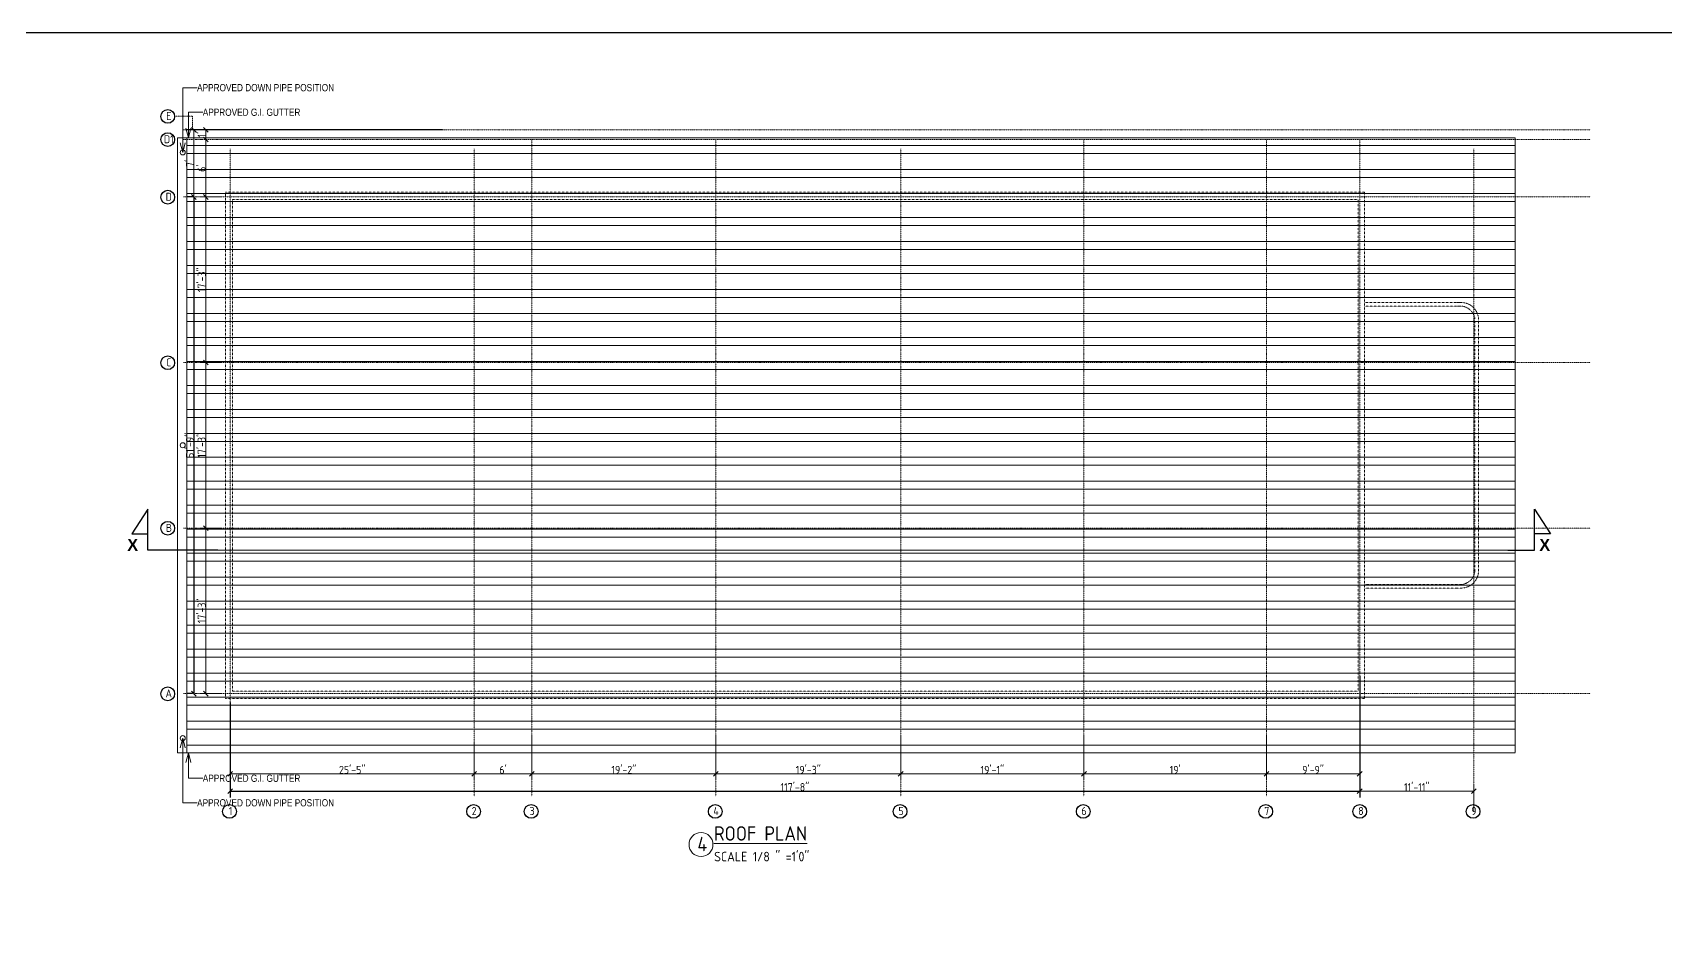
# Model space of a CAD drawing. Extents: x -95606 to 113309, y -42160 to -940.
# Drawn here: x -32035 to -29994, y -16939 to -15818 of the extents above; entities that cross this region are included whole.
import ezdxf
from ezdxf import colors
from ezdxf.entities.mleader import LeaderData, LeaderLine
from ezdxf.math import Vec2, Vec3

# ---------------------------------------------------------------- set-up
doc = ezdxf.new("R2010")
doc.units = 0
doc.header["$LTSCALE"] = 0.02
doc.header["$MEASUREMENT"] = 0
doc.header["$PDMODE"] = 3
doc.header["$PDSIZE"] = -2
for name, pattern in [('( Dashed )', [0.75, 0.5, -0.25]), ('ACAD_ISO04W100', [30, 24, -3, 0, -3]), ('CENTER', [50.8, 31.75, -6.35, 6.35, -6.35]), ('CENTERX2', [101.6, 63.5, -12.7, 12.7, -12.7])]:
    doc.linetypes.add(name, pattern=pattern)
doc.layers.get('0').update_dxf_attribs({"linetype": 'CONTINUOUS'})
doc.layers.get('DEFPOINTS').update_dxf_attribs({"linetype": 'CONTINUOUS'})
for name, color, linetype, lineweight in [('dimension', 250, 'CONTINUOUS', 18), ('DOOR WIN TEXT', 102, 'CONTINUOUS', 25), ('Hatch', 252, 'CONTINUOUS', 9), ('RBH CENTER LINE', 1, 'ACAD_ISO04W100', 13), ('RBH DIMENSIONS', 8, 'CONTINUOUS', 15), ('RBH ROOF OUT LINE', 2, 'CENTER', 20), ('RBH TEXT', 50, 'CONTINUOUS', 13), ('RBH TEXT FRAME', 90, 'CONTINUOUS', 25), ('RBH TEXT1', 111, 'CONTINUOUS', 0), ('RBH WALL - 0.18', 252, 'CONTINUOUS', 18), ('RBH WALL - 0.30', 7, 'CONTINUOUS', 30)]:
    doc.layers.add(name, color=color, linetype=linetype, lineweight=lineweight)
doc.layers.add('DROP', color=7, linetype='CONTINUOUS')
doc.styles.add('RBH TEXT40', font='ARIALN.TTF')
doc.styles.add('RBH-225', font='ARIALN.TTF', dxfattribs={"height": 225})
doc.styles.get("Standard").update_dxf_attribs({"font": 'ISOCP'})
doc.dimstyles.new('RBH DIM 01', dxfattribs={"dimtxt": 10, "dimasz": 6, "dimexe": 8, "dimexo": 5, "dimgap": 0.09, "dimtad": 1, "dimdec": 0, "dimzin": 0, "dimdsep": 46, "dimlunit": 4, "dimtxsty": 'Standard', "dimblk": 'OBLIQUE', "dimcen": 0.09, "dimclrd": 4, "dimclre": 1, "dimclrt": 2, "dimadec": 0, "dimazin": 0, "dimtfac": 1, "dimtdec": 0, "dimtofl": 0, "dimtmove": 0, "dimatfit": 3, "dimldrblk": 'OPEN30', "dimfxl": 1, "dimtolj": 1, "dimtzin": 0, "dimlwd": -1, "dimlwe": -1, "dimarcsym": 0})

# ---------------------------------------------------------------- blocks, each defined once
blk = doc.blocks.new('_Oblique')
at = {"color": 0, "linetype": 'ByBlock', "lineweight": -2}
blk.add_line((-0.5, -0.5), (0.5, 0.5), dxfattribs=at)
blk = doc.blocks.new('*D722')
at = {"layer": 'DEFPOINTS', "color": 0, "lineweight": -2, "ltscale": 0.75, "transparency": 16777216}
for p in [(-31793.7, -16023.5), (-31818.2, -16230.5), (-31793.7, -16230.5)]:
    blk.add_point(p, dxfattribs=at)
at = {"layer": 'RBH DIMENSIONS', "color": 1, "ltscale": 0.75, "transparency": 16777216}
for p, q in [((-31798.7, -16023.5), (-31826.2, -16023.5)), ((-31798.7, -16230.5), (-31826.2, -16230.5))]:
    blk.add_line(p, q, dxfattribs=at)
at = {"layer": 'RBH DIMENSIONS', "color": 4, "ltscale": 0.75, "transparency": 16777216}
blk.add_line((-31818.2, -16023.5), (-31818.2, -16230.5), dxfattribs=at)
at = {"layer": 'RBH DIMENSIONS', "color": 4, "ltscale": 0.75, "transparency": 16777216, "xscale": 6, "yscale": 6, "zscale": 6}
for p, rotation in [((-31818.2, -16023.5), 90), ((-31818.2, -16230.5), 270)]:
    blk.add_blockref('_Oblique', p, dxfattribs=dict(at, rotation=rotation))
at = {"layer": 'RBH DIMENSIONS', "color": 2, "ltscale": 0.75, "transparency": 16777216, "insert": (-31823.3, -16127), "char_height": 10, "attachment_point": 5, "rotation": 90}
blk.add_mtext('\\A1;17\'-3"', dxfattribs=at)
blk = doc.blocks.new('_Open30')
at = {"color": 0, "linetype": 'ByBlock', "lineweight": -2}
for p, q in [((-1, 0.27), (0, 0)), ((0, 0), (-1, -0.27)), ((0, 0), (-1, 0))]:
    blk.add_line(p, q, dxfattribs=at)
blk = doc.blocks.new('*D723')
at = {"layer": 'DEFPOINTS', "color": 0, "lineweight": -2, "ltscale": 0.75, "transparency": 16777216}
for p in [(-31793.7, -16230.5), (-31818.2, -16437.5), (-31793.7, -16437.5)]:
    blk.add_point(p, dxfattribs=at)
at = {"layer": 'RBH DIMENSIONS', "color": 1, "ltscale": 0.75, "transparency": 16777216}
for p, q in [((-31798.7, -16230.5), (-31826.2, -16230.5)), ((-31798.7, -16437.5), (-31826.2, -16437.5))]:
    blk.add_line(p, q, dxfattribs=at)
at = {"layer": 'RBH DIMENSIONS', "color": 4, "ltscale": 0.75, "transparency": 16777216}
blk.add_line((-31818.2, -16230.5), (-31818.2, -16437.5), dxfattribs=at)
at = {"layer": 'RBH DIMENSIONS', "color": 4, "ltscale": 0.75, "transparency": 16777216, "xscale": 6, "yscale": 6, "zscale": 6}
for p, rotation in [((-31818.2, -16230.5), 90), ((-31818.2, -16437.5), 270)]:
    blk.add_blockref('_Oblique', p, dxfattribs=dict(at, rotation=rotation))
at = {"layer": 'RBH DIMENSIONS', "color": 2, "ltscale": 0.75, "transparency": 16777216, "insert": (-31823.3, -16334), "char_height": 10, "attachment_point": 5, "rotation": 90}
blk.add_mtext('\\A1;17\'-3"', dxfattribs=at)
blk = doc.blocks.new('*D724')
at = {"layer": 'DEFPOINTS', "color": 0, "lineweight": -2, "ltscale": 0.75, "transparency": 16777216}
for p in [(-31793.7, -16437.5), (-31818.2, -16644.5), (-31793.7, -16644.5)]:
    blk.add_point(p, dxfattribs=at)
at = {"layer": 'RBH DIMENSIONS', "color": 1, "ltscale": 0.75, "transparency": 16777216}
for p, q in [((-31798.7, -16437.5), (-31826.2, -16437.5)), ((-31798.7, -16644.5), (-31826.2, -16644.5))]:
    blk.add_line(p, q, dxfattribs=at)
at = {"layer": 'RBH DIMENSIONS', "color": 4, "ltscale": 0.75, "transparency": 16777216}
blk.add_line((-31818.2, -16437.5), (-31818.2, -16644.5), dxfattribs=at)
at = {"layer": 'RBH DIMENSIONS', "color": 4, "ltscale": 0.75, "transparency": 16777216, "xscale": 6, "yscale": 6, "zscale": 6}
for p, rotation in [((-31818.2, -16437.5), 90), ((-31818.2, -16644.5), 270)]:
    blk.add_blockref('_Oblique', p, dxfattribs=dict(at, rotation=rotation))
at = {"layer": 'RBH DIMENSIONS', "color": 2, "ltscale": 0.75, "transparency": 16777216, "insert": (-31823.3, -16541), "char_height": 10, "attachment_point": 5, "rotation": 90}
blk.add_mtext('\\A1;17\'-3"', dxfattribs=at)
blk = doc.blocks.new('*D725')
at = {"layer": 'DEFPOINTS', "color": 0, "lineweight": -2, "ltscale": 0.75, "transparency": 16777216}
for p in [(-31787.7, -16690.9), (-31482.7, -16700.7), (-31482.7, -16744.9)]:
    blk.add_point(p, dxfattribs=at)
at = {"layer": 'RBH DIMENSIONS', "color": 1, "ltscale": 0.75, "transparency": 16777216}
for p, q in [((-31787.7, -16695.9), (-31787.7, -16752.9)), ((-31482.7, -16705.7), (-31482.7, -16752.9))]:
    blk.add_line(p, q, dxfattribs=at)
at = {"layer": 'RBH DIMENSIONS', "color": 4, "ltscale": 0.75, "transparency": 16777216}
blk.add_line((-31787.7, -16744.9), (-31482.7, -16744.9), dxfattribs=at)
at = {"layer": 'RBH DIMENSIONS', "color": 4, "ltscale": 0.75, "transparency": 16777216, "xscale": 6, "yscale": 6, "zscale": 6, "rotation": 180}
blk.add_blockref('_Oblique', (-31787.7, -16744.9), dxfattribs=at)
at = {"layer": 'RBH DIMENSIONS', "color": 4, "ltscale": 0.75, "transparency": 16777216, "xscale": 6, "yscale": 6, "zscale": 6}
blk.add_blockref('_Oblique', (-31482.7, -16744.9), dxfattribs=at)
at = {"layer": 'RBH DIMENSIONS', "color": 2, "ltscale": 0.75, "transparency": 16777216, "insert": (-31635.2, -16739.8), "char_height": 10, "attachment_point": 5}
blk.add_mtext('\\A1;25\'-5"', dxfattribs=at)
blk = doc.blocks.new('*D726')
at = {"layer": 'DEFPOINTS', "color": 0, "lineweight": -2, "ltscale": 0.75, "transparency": 16777216}
for p in [(-31482.7, -16700.7), (-31410.7, -16690.9), (-31410.7, -16744.9)]:
    blk.add_point(p, dxfattribs=at)
at = {"layer": 'RBH DIMENSIONS', "color": 1, "ltscale": 0.75, "transparency": 16777216}
for p, q in [((-31482.7, -16705.7), (-31482.7, -16752.9)), ((-31410.7, -16695.9), (-31410.7, -16752.9))]:
    blk.add_line(p, q, dxfattribs=at)
at = {"layer": 'RBH DIMENSIONS', "color": 4, "ltscale": 0.75, "transparency": 16777216}
blk.add_line((-31482.7, -16744.9), (-31410.7, -16744.9), dxfattribs=at)
at = {"layer": 'RBH DIMENSIONS', "color": 4, "ltscale": 0.75, "transparency": 16777216, "xscale": 6, "yscale": 6, "zscale": 6, "rotation": 180}
blk.add_blockref('_Oblique', (-31482.7, -16744.9), dxfattribs=at)
at = {"layer": 'RBH DIMENSIONS', "color": 4, "ltscale": 0.75, "transparency": 16777216, "xscale": 6, "yscale": 6, "zscale": 6}
blk.add_blockref('_Oblique', (-31410.7, -16744.9), dxfattribs=at)
at = {"layer": 'RBH DIMENSIONS', "color": 2, "ltscale": 0.75, "transparency": 16777216, "insert": (-31446.7, -16739.8), "char_height": 10, "attachment_point": 5}
blk.add_mtext("\\A1;6'", dxfattribs=at)
blk = doc.blocks.new('*D727')
at = {"layer": 'DEFPOINTS', "color": 0, "lineweight": -2, "ltscale": 0.75, "transparency": 16777216}
for p in [(-31410.7, -16690.9), (-31180.7, -16704.1), (-31180.7, -16744.9)]:
    blk.add_point(p, dxfattribs=at)
at = {"layer": 'RBH DIMENSIONS', "color": 1, "ltscale": 0.75, "transparency": 16777216}
for p, q in [((-31410.7, -16695.9), (-31410.7, -16752.9)), ((-31180.7, -16709.1), (-31180.7, -16752.9))]:
    blk.add_line(p, q, dxfattribs=at)
at = {"layer": 'RBH DIMENSIONS', "color": 4, "ltscale": 0.75, "transparency": 16777216}
blk.add_line((-31410.7, -16744.9), (-31180.7, -16744.9), dxfattribs=at)
at = {"layer": 'RBH DIMENSIONS', "color": 4, "ltscale": 0.75, "transparency": 16777216, "xscale": 6, "yscale": 6, "zscale": 6, "rotation": 180}
blk.add_blockref('_Oblique', (-31410.7, -16744.9), dxfattribs=at)
at = {"layer": 'RBH DIMENSIONS', "color": 4, "ltscale": 0.75, "transparency": 16777216, "xscale": 6, "yscale": 6, "zscale": 6}
blk.add_blockref('_Oblique', (-31180.7, -16744.9), dxfattribs=at)
at = {"layer": 'RBH DIMENSIONS', "color": 2, "ltscale": 0.75, "transparency": 16777216, "insert": (-31295.7, -16739.8), "char_height": 10, "attachment_point": 5}
blk.add_mtext('\\A1;19\'-2"', dxfattribs=at)
blk = doc.blocks.new('*D728')
at = {"layer": 'DEFPOINTS', "color": 0, "lineweight": -2, "ltscale": 0.75, "transparency": 16777216}
for p in [(-31180.7, -16690.9), (-30949.7, -16703.6), (-30949.7, -16744.9)]:
    blk.add_point(p, dxfattribs=at)
at = {"layer": 'RBH DIMENSIONS', "color": 1, "ltscale": 0.75, "transparency": 16777216}
for p, q in [((-31180.7, -16695.9), (-31180.7, -16752.9)), ((-30949.7, -16708.6), (-30949.7, -16752.9))]:
    blk.add_line(p, q, dxfattribs=at)
at = {"layer": 'RBH DIMENSIONS', "color": 4, "ltscale": 0.75, "transparency": 16777216}
blk.add_line((-31180.7, -16744.9), (-30949.7, -16744.9), dxfattribs=at)
at = {"layer": 'RBH DIMENSIONS', "color": 4, "ltscale": 0.75, "transparency": 16777216, "xscale": 6, "yscale": 6, "zscale": 6, "rotation": 180}
blk.add_blockref('_Oblique', (-31180.7, -16744.9), dxfattribs=at)
at = {"layer": 'RBH DIMENSIONS', "color": 4, "ltscale": 0.75, "transparency": 16777216, "xscale": 6, "yscale": 6, "zscale": 6}
blk.add_blockref('_Oblique', (-30949.7, -16744.9), dxfattribs=at)
at = {"layer": 'RBH DIMENSIONS', "color": 2, "ltscale": 0.75, "transparency": 16777216, "insert": (-31065.2, -16739.8), "char_height": 10, "attachment_point": 5}
blk.add_mtext('\\A1;19\'-3"', dxfattribs=at)
blk = doc.blocks.new('*D729')
at = {"layer": 'DEFPOINTS', "color": 0, "lineweight": -2, "ltscale": 0.75, "transparency": 16777216}
for p in [(-30949.7, -16690.9), (-30720.7, -16690.9), (-30720.7, -16744.9)]:
    blk.add_point(p, dxfattribs=at)
at = {"layer": 'RBH DIMENSIONS', "color": 1, "ltscale": 0.75, "transparency": 16777216}
for p, q in [((-30949.7, -16695.9), (-30949.7, -16752.9)), ((-30720.7, -16695.9), (-30720.7, -16752.9))]:
    blk.add_line(p, q, dxfattribs=at)
at = {"layer": 'RBH DIMENSIONS', "color": 4, "ltscale": 0.75, "transparency": 16777216}
blk.add_line((-30949.7, -16744.9), (-30720.7, -16744.9), dxfattribs=at)
at = {"layer": 'RBH DIMENSIONS', "color": 4, "ltscale": 0.75, "transparency": 16777216, "xscale": 6, "yscale": 6, "zscale": 6, "rotation": 180}
blk.add_blockref('_Oblique', (-30949.7, -16744.9), dxfattribs=at)
at = {"layer": 'RBH DIMENSIONS', "color": 4, "ltscale": 0.75, "transparency": 16777216, "xscale": 6, "yscale": 6, "zscale": 6}
blk.add_blockref('_Oblique', (-30720.7, -16744.9), dxfattribs=at)
at = {"layer": 'RBH DIMENSIONS', "color": 2, "ltscale": 0.75, "transparency": 16777216, "insert": (-30835.2, -16739.8), "char_height": 10, "attachment_point": 5}
blk.add_mtext('\\A1;19\'-1"', dxfattribs=at)
blk = doc.blocks.new('*D730')
at = {"layer": 'DEFPOINTS', "color": 0, "lineweight": -2, "ltscale": 0.75, "transparency": 16777216}
for p in [(-30720.7, -16690.9), (-30492.7, -16690.9), (-30492.7, -16744.9)]:
    blk.add_point(p, dxfattribs=at)
at = {"layer": 'RBH DIMENSIONS', "color": 1, "ltscale": 0.75, "transparency": 16777216}
for p, q in [((-30720.7, -16695.9), (-30720.7, -16752.9)), ((-30492.7, -16695.9), (-30492.7, -16752.9))]:
    blk.add_line(p, q, dxfattribs=at)
at = {"layer": 'RBH DIMENSIONS', "color": 4, "ltscale": 0.75, "transparency": 16777216}
blk.add_line((-30720.7, -16744.9), (-30492.7, -16744.9), dxfattribs=at)
at = {"layer": 'RBH DIMENSIONS', "color": 4, "ltscale": 0.75, "transparency": 16777216, "xscale": 6, "yscale": 6, "zscale": 6, "rotation": 180}
blk.add_blockref('_Oblique', (-30720.7, -16744.9), dxfattribs=at)
at = {"layer": 'RBH DIMENSIONS', "color": 4, "ltscale": 0.75, "transparency": 16777216, "xscale": 6, "yscale": 6, "zscale": 6}
blk.add_blockref('_Oblique', (-30492.7, -16744.9), dxfattribs=at)
at = {"layer": 'RBH DIMENSIONS', "color": 2, "ltscale": 0.75, "transparency": 16777216, "insert": (-30606.7, -16739.8), "char_height": 10, "attachment_point": 5}
blk.add_mtext("\\A1;19'", dxfattribs=at)
blk = doc.blocks.new('*D731')
at = {"layer": 'DEFPOINTS', "color": 0, "lineweight": -2, "ltscale": 0.75, "transparency": 16777216}
for p in [(-30492.7, -16690.9), (-30376.1, -16690.9), (-30376.1, -16744.9)]:
    blk.add_point(p, dxfattribs=at)
at = {"layer": 'RBH DIMENSIONS', "color": 1, "ltscale": 0.75, "transparency": 16777216}
for p, q in [((-30492.7, -16695.9), (-30492.7, -16752.9)), ((-30376.1, -16695.9), (-30376.1, -16752.9))]:
    blk.add_line(p, q, dxfattribs=at)
at = {"layer": 'RBH DIMENSIONS', "color": 4, "ltscale": 0.75, "transparency": 16777216}
blk.add_line((-30492.7, -16744.9), (-30376.1, -16744.9), dxfattribs=at)
at = {"layer": 'RBH DIMENSIONS', "color": 4, "ltscale": 0.75, "transparency": 16777216, "xscale": 6, "yscale": 6, "zscale": 6, "rotation": 180}
blk.add_blockref('_Oblique', (-30492.7, -16744.9), dxfattribs=at)
at = {"layer": 'RBH DIMENSIONS', "color": 4, "ltscale": 0.75, "transparency": 16777216, "xscale": 6, "yscale": 6, "zscale": 6}
blk.add_blockref('_Oblique', (-30376.1, -16744.9), dxfattribs=at)
at = {"layer": 'RBH DIMENSIONS', "color": 2, "ltscale": 0.75, "transparency": 16777216, "insert": (-30434.4, -16739.8), "char_height": 10, "attachment_point": 5}
blk.add_mtext('\\A1;9\'-9"', dxfattribs=at)
blk = doc.blocks.new('*D755')
at = {"layer": 'DEFPOINTS', "color": 0, "lineweight": -2, "ltscale": 0.75, "transparency": 16777216}
for p in [(-30376.1, -16617.7), (-31787.7, -16650.5), (-30376.1, -16766.5)]:
    blk.add_point(p, dxfattribs=at)
at = {"layer": 'DOOR WIN TEXT', "color": 1, "ltscale": 0.75, "transparency": 16777216}
for p, q in [((-30376.1, -16622.7), (-30376.1, -16774.5)), ((-31787.7, -16655.5), (-31787.7, -16774.5))]:
    blk.add_line(p, q, dxfattribs=at)
at = {"layer": 'DOOR WIN TEXT', "color": 4, "ltscale": 0.75, "transparency": 16777216}
blk.add_line((-31787.7, -16766.5), (-30376.1, -16766.5), dxfattribs=at)
at = {"layer": 'DOOR WIN TEXT', "color": 4, "ltscale": 0.75, "transparency": 16777216, "xscale": 6, "yscale": 6, "zscale": 6, "rotation": 180}
blk.add_blockref('_Oblique', (-31787.7, -16766.5), dxfattribs=at)
at = {"layer": 'DOOR WIN TEXT', "color": 4, "ltscale": 0.75, "transparency": 16777216, "xscale": 6, "yscale": 6, "zscale": 6}
blk.add_blockref('_Oblique', (-30376.1, -16766.5), dxfattribs=at)
at = {"layer": 'DOOR WIN TEXT', "color": 2, "ltscale": 0.75, "transparency": 16777216, "insert": (-31081.9, -16761.4), "char_height": 10, "attachment_point": 5}
blk.add_mtext('\\A1;117\'-8"', dxfattribs=at)
blk = doc.blocks.new('*D732')
at = {"layer": 'DEFPOINTS', "color": 0, "lineweight": -2, "ltscale": 0.75, "transparency": 16777216}
for p in [(-31829.8, -16023.5), (-31833, -16644.5), (-31829.8, -16644.5)]:
    blk.add_point(p, dxfattribs=at)
at = {"layer": 'DOOR WIN TEXT', "color": 1, "ltscale": 0.75, "transparency": 16777216}
for p, q in [((-31834.8, -16023.5), (-31841, -16023.5)), ((-31834.8, -16644.5), (-31841, -16644.5))]:
    blk.add_line(p, q, dxfattribs=at)
at = {"layer": 'DOOR WIN TEXT', "color": 4, "ltscale": 0.75, "transparency": 16777216}
blk.add_line((-31833, -16023.5), (-31833, -16644.5), dxfattribs=at)
at = {"layer": 'DOOR WIN TEXT', "color": 4, "ltscale": 0.75, "transparency": 16777216, "xscale": 6, "yscale": 6, "zscale": 6}
for p, rotation in [((-31833, -16023.5), 90), ((-31833, -16644.5), 270)]:
    blk.add_blockref('_Oblique', p, dxfattribs=dict(at, rotation=rotation))
at = {"layer": 'DOOR WIN TEXT', "color": 2, "ltscale": 0.75, "transparency": 16777216, "insert": (-31838.1, -16334), "char_height": 10, "attachment_point": 5, "rotation": 90}
blk.add_mtext('\\A1;51\'-9"', dxfattribs=at)
blk = doc.blocks.new('*D733')
at = {"layer": 'DEFPOINTS', "color": 0, "lineweight": -2, "ltscale": 0.75, "transparency": 16777216}
for p in [(-31818.2, -15951.5), (-31818.2, -15951.5), (-31818.2, -16023.5)]:
    blk.add_point(p, dxfattribs=at)
at = {"layer": 'RBH DIMENSIONS', "color": 1, "ltscale": 0.75, "transparency": 16777216}
for p, q in [((-31823.2, -15951.5), (-31826.2, -15951.5)), ((-31823.2, -16023.5), (-31826.2, -16023.5))]:
    blk.add_line(p, q, dxfattribs=at)
at = {"layer": 'RBH DIMENSIONS', "color": 4, "ltscale": 0.75, "transparency": 16777216}
blk.add_line((-31818.2, -16023.5), (-31818.2, -15951.5), dxfattribs=at)
at = {"layer": 'RBH DIMENSIONS', "color": 4, "ltscale": 0.75, "transparency": 16777216, "xscale": 6, "yscale": 6, "zscale": 6}
for p, rotation in [((-31818.2, -15951.5), 90), ((-31818.2, -16023.5), 270)]:
    blk.add_blockref('_Oblique', p, dxfattribs=dict(at, rotation=rotation))
at = {"layer": 'RBH DIMENSIONS', "color": 2, "ltscale": 0.75, "transparency": 16777216, "insert": (-31823.3, -15987.5), "char_height": 10, "attachment_point": 5, "rotation": 90}
blk.add_mtext("\\A1;6'", dxfattribs=at)
blk = doc.blocks.new('*D734')
at = {"layer": 'DEFPOINTS', "color": 0, "lineweight": -2, "ltscale": 0.75, "transparency": 16777216}
for p in [(-31834.8, -15939.5), (-31833, -15939.5), (-31827.5, -16023.5)]:
    blk.add_point(p, dxfattribs=at)
at = {"layer": 'RBH DIMENSIONS', "color": 4, "ltscale": 0.75, "transparency": 16777216}
blk.add_line((-31833, -16023.5), (-31833, -15939.5), dxfattribs=at)
at = {"layer": 'RBH DIMENSIONS', "color": 1, "ltscale": 0.75, "transparency": 16777216}
for p, q in [((-31829.8, -15939.5), (-31825, -15939.5)), ((-31832.5, -16023.5), (-31841, -16023.5))]:
    blk.add_line(p, q, dxfattribs=at)
at = {"layer": 'RBH DIMENSIONS', "color": 4, "ltscale": 0.75, "transparency": 16777216, "xscale": 6, "yscale": 6, "zscale": 6}
for p, rotation in [((-31833, -15939.5), 90), ((-31833, -16023.5), 270)]:
    blk.add_blockref('_Oblique', p, dxfattribs=dict(at, rotation=rotation))
at = {"layer": 'RBH DIMENSIONS', "color": 2, "ltscale": 0.75, "transparency": 16777216, "insert": (-31838.1, -15981.5), "char_height": 10, "attachment_point": 5, "rotation": 90}
blk.add_mtext("\\A1;7'", dxfattribs=at)
blk = doc.blocks.new('*D735')
at = {"layer": 'DEFPOINTS', "color": 0, "lineweight": -2, "ltscale": 0.75, "transparency": 16777216}
for p in [(-31818.2, -15939.5), (-31818.2, -15951.5), (-31817.7, -15939.5)]:
    blk.add_point(p, dxfattribs=at)
at = {"layer": 'RBH DIMENSIONS', "color": 1, "ltscale": 0.75, "transparency": 16777216}
for p, q in [((-31822.7, -15939.5), (-31826.2, -15939.5)), ((-31823.2, -15951.5), (-31826.2, -15951.5))]:
    blk.add_line(p, q, dxfattribs=at)
at = {"layer": 'RBH DIMENSIONS', "color": 4, "ltscale": 0.75, "transparency": 16777216}
blk.add_line((-31818.2, -15951.5), (-31818.2, -15939.5), dxfattribs=at)
at = {"layer": 'RBH DIMENSIONS', "color": 4, "ltscale": 0.75, "transparency": 16777216, "xscale": 6, "yscale": 6, "zscale": 6}
for p, rotation in [((-31818.2, -15939.5), 90), ((-31818.2, -15951.5), 270)]:
    blk.add_blockref('_Oblique', p, dxfattribs=dict(at, rotation=rotation))
at = {"layer": 'RBH DIMENSIONS', "color": 2, "ltscale": 0.75, "transparency": 16777216, "insert": (-31823.3, -15945.5), "char_height": 10, "attachment_point": 5, "rotation": 90}
blk.add_mtext("\\A1;1'", dxfattribs=at)
blk = doc.blocks.new('*D736')
at = {"layer": 'DEFPOINTS', "color": 0, "lineweight": -2, "ltscale": 0.75, "transparency": 16777216}
for p in [(-30376.1, -16766.5), (-30233.5, -16766.5), (-30233.5, -16797.5)]:
    blk.add_point(p, dxfattribs=at)
at = {"layer": 'RBH DIMENSIONS', "color": 1, "ltscale": 0.75, "transparency": 16777216}
for p, q in [((-30376.1, -16761.5), (-30376.1, -16758.5)), ((-30233.5, -16792.5), (-30233.5, -16758.5))]:
    blk.add_line(p, q, dxfattribs=at)
at = {"layer": 'RBH DIMENSIONS', "color": 4, "ltscale": 0.75, "transparency": 16777216}
blk.add_line((-30376.1, -16766.5), (-30233.5, -16766.5), dxfattribs=at)
at = {"layer": 'RBH DIMENSIONS', "color": 4, "ltscale": 0.75, "transparency": 16777216, "xscale": 6, "yscale": 6, "zscale": 6, "rotation": 180}
blk.add_blockref('_Oblique', (-30376.1, -16766.5), dxfattribs=at)
at = {"layer": 'RBH DIMENSIONS', "color": 4, "ltscale": 0.75, "transparency": 16777216, "xscale": 6, "yscale": 6, "zscale": 6}
blk.add_blockref('_Oblique', (-30233.5, -16766.5), dxfattribs=at)
at = {"layer": 'RBH DIMENSIONS', "color": 2, "ltscale": 0.75, "transparency": 16777216, "insert": (-30304.8, -16761.4), "char_height": 10, "attachment_point": 5}
blk.add_mtext('\\A1;11\'-11"', dxfattribs=at)

msp = doc.modelspace()

# ---------------------------------------------------------------- hatches: boundary and pattern name
at = {"layer": 'Hatch', "ltscale": 0.75}
h = msp.add_hatch(dxfattribs=at)
h.set_pattern_fill('ANSI32', color=256, scale=80, angle=135)
h.set_pattern_definition([(180, (-400882.442, -523419.056), (-5e-15, -30), []), (180, (-400892.442, -523409.056), (-5e-15, -30), [])])
h.paths.add_polyline_path([(-30181.703, -15949.477), (-31841.703, -15949.477), (-31841.703, -16718.477), (-30181.703, -16718.477)])

# ---------------------------------------------------------------- linework, layer by layer
at = {"layer": 'dimension', "ltscale": 0.75}
for p, q in [((-31853.703, -16718.477), (-31853.703, -15949.477)), ((-31853.703, -15949.477), (-31841.703, -15949.477)), ((-31841.703, -16718.477), (-31853.703, -16718.477))]:
    msp.add_line(p, q, dxfattribs=at)
for centre in [(-31847.023, -15967.74), (-31847.023, -16333.966), (-31847.023, -16700.213)]:
    msp.add_circle(centre, 3.169, dxfattribs=at)
at = {"layer": 'DROP', "linetype": 'CENTER', "lineweight": -2}
msp.add_lwpolyline([(-34074.971, -15817.993), (-25761.791, -15817.993), (-25761.791, -23111.355), (-34074.971, -23111.355)], close=True, dxfattribs=at)
at = {"layer": 'Hatch', "linetype": '( Dashed )', "ltscale": 0.5}
for p, q in [((-31793.703, -16650.477), (-31793.703, -16017.477)), ((-31361.703, -16017.477), (-31793.703, -16017.477)), ((-31784.703, -16641.477), (-31784.703, -16026.477)), ((-30378.099, -16026.477), (-31784.703, -16026.477)), ((-30458.703, -16017.477), (-31361.703, -16017.477)), ((-30370.099, -16017.477), (-30458.703, -16017.477)), ((-30378.099, -16026.477), (-30378.099, -16641.477)), ((-30370.099, -16017.477), (-30370.099, -16650.477)), ((-30248.549, -16155.477), (-30370.099, -16155.477)), ((-30248.325, -16159.977), (-30370.099, -16159.977)), ((-30232.049, -16431.477), (-30232.049, -16176.641)), ((-30227.549, -16431.477), (-30227.549, -16176.879)), ((-30232.049, -16431.477), (-30232.049, -16236.477)), ((-30232.049, -16431.477), (-30232.049, -16490.877)), ((-30227.549, -16431.477), (-30227.704, -16493.391)), ((-30252.1, -16507.977), (-30370.099, -16507.977)), ((-30252.1, -16512.477), (-30370.099, -16512.477)), ((-30378.099, -16641.477), (-31784.703, -16641.477)), ((-30370.099, -16650.477), (-31793.703, -16650.477))]:
    msp.add_line(p, q, dxfattribs=at)
for points in [[(-30254.675, -16159.977), (-30248.325, -16159.977, -0.34611631), (-30232.049, -16176.641, -0.41421356)], [(-30254.549, -16155.477), (-30248.549, -16155.477, -0.4008781), (-30227.549, -16176.879)], [(-30254.587, -16507.977), (-30248.555, -16507.977, 0.35942712), (-30232.049, -16490.877, 0.41421356)], [(-30254.549, -16512.477), (-30248.549, -16512.477, 0.37015155), (-30227.704, -16493.391)]]:
    msp.add_lwpolyline(points, format="xyb", dxfattribs=at)
at = {"layer": 'RBH CENTER LINE', "linetype": 'CENTERX2', "ltscale": 0.12}
for p, q in [((-31845.867, -15939.477), (-30088.164, -15939.477)), ((-31845.867, -15951.477), (-30088.164, -15951.477)), ((-31410.703, -15951.477), (-31410.703, -16772.664)), ((-31180.703, -15951.477), (-31180.703, -16772.664)), ((-30720.703, -15951.477), (-30720.703, -16772.664)), ((-30492.703, -15951.477), (-30492.703, -16772.664)), ((-30376.099, -15951.477), (-30376.099, -16772.664)), ((-31787.703, -15963.213), (-31787.703, -16772.664)), ((-31482.703, -15963.213), (-31482.703, -16772.664)), ((-30949.703, -15963.213), (-30949.703, -16772.664)), ((-30233.549, -15963.213), (-30233.549, -16772.664)), ((-31845.867, -16023.477), (-30088.164, -16023.477)), ((-31845.867, -16230.477), (-30088.164, -16230.477)), ((-31845.867, -16437.477), (-30088.164, -16437.477)), ((-31845.867, -16644.477), (-30088.164, -16644.477))]:
    msp.add_line(p, q, dxfattribs=at)
msp.add_lwpolyline([(-31834.824, -15939.477), (-31834.824, -15922.435), (-31856.215, -15922.435)], dxfattribs=at)
at = {"layer": 'RBH ROOF OUT LINE', "lineweight": 13}
msp.add_lwpolyline([(-31841.703, -15949.477), (-30181.703, -15949.477), (-30181.703, -16718.477), (-31841.703, -16718.477)], close=True, dxfattribs=at)
at = {"layer": 'RBH TEXT FRAME'}
for centre in [(-31865.699, -15922.747), (-31865.699, -15951.752), (-31865.699, -16023.752), (-31865.699, -16230.752), (-31865.699, -16437.752), (-31865.699, -16644.752), (-31788.531, -16791.708), (-31483.531, -16791.708), (-31411.531, -16791.708), (-31181.531, -16791.708), (-30950.531, -16791.708), (-30721.531, -16791.708), (-30493.531, -16791.708), (-30376.099, -16791.708), (-30234.378, -16791.708)]:
    msp.add_circle(centre, 8.578, dxfattribs=at)
at = {"layer": 'RBH TEXT1'}
msp.add_circle((-31199.289, -16833.238), 14.955, dxfattribs=at)
at = {"layer": 'RBH WALL - 0.18', "linetype": '( Dashed )', "ltscale": 0.25}
msp.add_line((-31817.703, -15939.477), (-31606.203, -15939.477), dxfattribs=at)
at = {"layer": 'RBH WALL - 0.18', "color": 3, "ltscale": 0.75}
msp.add_line((-31803.208, -16465.22), (-30191.047, -16465.22), dxfattribs=at)
at = {"layer": 'RBH WALL - 0.30', "ltscale": 0.75}
msp.add_line((-31522.203, -15939.477), (-31841.703, -15939.477), dxfattribs=at)
for points in [[(-31803.208, -16465.22), (-31890.553, -16465.22), (-31890.553, -16413.777), (-31910.517, -16444.643), (-31890.553, -16444.643)], [(-30191.047, -16465.22), (-30157.576, -16465.22), (-30157.576, -16413.777), (-30137.612, -16444.643), (-30157.576, -16444.643)]]:
    msp.add_lwpolyline(points, dxfattribs=at)

# ---------------------------------------------------------------- texts
at = {"layer": 'RBH TEXT', "char_height": 10, "attachment_point": 1}
for s, insert in [('\\pi9.8262;E', (-31877.362, -15917.25)), ('\\pi6.8262;D1', (-31877.362, -15946.255)), ('\\pi9.0415;D', (-31877.362, -16018.255)), ('\\pi9.5932;C', (-31877.362, -16225.255)), ('\\pi9.3262;B', (-31877.362, -16432.255)), ('\\pi8.8262;A', (-31877.362, -16639.255)), ('\\pi10.826;1', (-31800.194, -16786.21)), ('\\pi9.399;2', (-31495.194, -16786.21)), ('\\pi9.6191;3', (-31423.194, -16786.21)), ('\\pi9.3262;4', (-31193.194, -16786.21)), ('\\pi9.6191;5', (-30962.194, -16786.21)), ('\\pi9.279;6', (-30733.194, -16786.21)), ('\\pi9.8262;7', (-30505.194, -16786.21)), ('\\pi9.8262;8', (-30387.762, -16786.21)), ('\\pi9.2786;9', (-30246.04, -16786.21))]:
    msp.add_mtext_dynamic_manual_height_columns(s, width=23.65244, gutter_width=1, heights=[0], dxfattribs=dict(at, insert=insert))
at = {"layer": 'RBH TEXT', "color": 0, "char_height": 15, "attachment_point": 1, "style": 'RBH-225'}
for insert in [(-31946.116, -16450.977), (-30181.414, -16450.977)]:
    msp.add_mtext_dynamic_manual_height_columns('\\pi29.87;{\\fStylus BT|b1|i0|c0|p34;X}', width=70.71517, gutter_width=1, heights=[0], dxfattribs=dict(at, insert=insert))
at = {"layer": 'RBH TEXT1', "attachment_point": 1}
for s, width, insert, char_height in [('{\\LROOF PLAN }', 441.56619, (-31183.099, -16810.33), 18), ('4', 375.11362, (-31203.747, -16823.611), 18), ('\\A1;SCALE 1/8 " =1\'0"', 232.51435, (-31182.89, -16842.291), 12)]:
    msp.add_mtext_dynamic_manual_height_columns(s, width=width, gutter_width=1, heights=[0], dxfattribs=dict(at, insert=insert, char_height=char_height))

# ---------------------------------------------------------------- dimensions: what is measured, and where the dimension line sits
at = {"layer": 'DOOR WIN TEXT', "ltscale": 0.75}
dim = msp.add_linear_dim(base=(-31832.967, -16644.477), p1=(-31829.78, -16023.477), p2=(-31829.78, -16644.477), angle=90, dimstyle='RBH DIM 01', dxfattribs=at)
dim.commit()
dim.dimension.update_dxf_attribs({"geometry": '*D732', "text_midpoint": (-31838.057, -16333.977)})
dim = msp.add_linear_dim(base=(-30376.099, -16766.474), p1=(-31787.703, -16650.477), p2=(-30376.099, -16617.743), dimstyle='RBH DIM 01', dxfattribs=at)
dim.commit()
dim.dimension.update_dxf_attribs({"geometry": '*D755', "text_midpoint": (-31081.901, -16761.384)})
at = {"layer": 'RBH DIMENSIONS', "ltscale": 0.75}
for base, p1, p2, picture, middle in [((-31832.967, -15939.477), (-31827.503, -16023.477), (-31834.824, -15939.477), '*D734', (-31838.057, -15981.477)), ((-31818.183, -15939.477), (-31818.183, -15951.477), (-31817.703, -15939.477), '*D735', (-31823.273, -15945.477)), ((-31818.183, -15951.477), (-31818.183, -16023.477), (-31818.183, -15951.477), '*D733', (-31823.273, -15987.477)), ((-31818.183, -16230.477), (-31793.703, -16023.477), (-31793.703, -16230.477), '*D722', (-31823.273, -16126.977)), ((-31818.183, -16437.477), (-31793.703, -16230.477), (-31793.703, -16437.477), '*D723', (-31823.273, -16333.977)), ((-31818.183, -16644.477), (-31793.703, -16437.477), (-31793.703, -16644.477), '*D724', (-31823.273, -16540.977))]:
    dim = msp.add_linear_dim(base=base, p1=p1, p2=p2, angle=90, dimstyle='RBH DIM 01', dxfattribs=at)
    dim.commit()
    dim.dimension.update_dxf_attribs({"geometry": picture, "text_midpoint": middle})
for base, p1, p2, picture, middle in [((-31482.703, -16744.896), (-31787.703, -16690.894), (-31482.703, -16700.75), '*D725', (-31635.203, -16739.805)), ((-31410.703, -16744.896), (-31482.703, -16700.75), (-31410.703, -16690.894), '*D726', (-31446.703, -16739.806)), ((-31180.703, -16744.896), (-31410.703, -16690.894), (-31180.703, -16704.077), '*D727', (-31295.703, -16739.803)), ((-30949.703, -16744.896), (-31180.703, -16690.894), (-30949.703, -16703.565), '*D728', (-31065.203, -16739.806)), ((-30720.703, -16744.896), (-30949.703, -16690.894), (-30720.703, -16690.894), '*D729', (-30835.203, -16739.806)), ((-30492.703, -16744.896), (-30720.703, -16690.894), (-30492.703, -16690.894), '*D730', (-30606.703, -16739.806)), ((-30376.099, -16744.896), (-30492.703, -16690.894), (-30376.099, -16690.894), '*D731', (-30434.401, -16739.806)), ((-30233.549, -16766.474), (-30376.099, -16766.474), (-30233.549, -16797.483), '*D736', (-30304.824, -16761.384))]:
    dim = msp.add_linear_dim(base=base, p1=p1, p2=p2, dimstyle='RBH DIM 01', dxfattribs=at)
    dim.commit()
    dim.dimension.update_dxf_attribs({"geometry": picture, "text_midpoint": middle})

# ---------------------------------------------------------------- leaders
at = {"layer": 'RBH DIMENSIONS'}
ml = msp.add_multileader_mtext('Standard', dxfattribs=at)
ml.set_content('{\\C110;APPROVED DOWN PIPE POSITION}', color=256, style='RBH TEXT40')
ml.set_leader_properties(color=256, linetype='ByLayer', lineweight=-1)
ml.set_arrow_properties(name='OPEN30')
ml.build(insert=Vec2(0, 0))
ml.multileader.update_dxf_attribs({"dogleg_length": 17.984, "arrow_head_size": 12})
ctx = ml.context
ctx.base_point, ctx.char_height, ctx.arrow_head_size, ctx.landing_gap_size, ctx.plane_origin = Vec3(-31829.039, -15886.874), 9, 12, 0.0036, Vec3(-31883.491, -15886.476)
notes = []
notes.append((ctx, [(0, (1, 1, 0), (-31847.023, -15886.874), (1, 0), 17.984, [(0, [(-31847.023, -15967.74), (-31847.023, -15886.874)], 0, [])])]))
ctx.mtext.insert, ctx.mtext.width, ctx.mtext.flow_direction = Vec3(-31829.035, -15882.297), 195.81488, 5
ml = msp.add_multileader_mtext('Standard', dxfattribs=at)
ml.set_content('{\\C110;APPROVED G.I. GUTTER}', color=256, style='RBH TEXT40')
ml.set_leader_properties(color=256, linetype='ByLayer', lineweight=-1)
ml.set_arrow_properties(name='OPEN30')
ml.build(insert=Vec2(0, 0))
ml.multileader.update_dxf_attribs({"dogleg_length": 17.984, "arrow_head_size": 12})
ctx = ml.context
ctx.base_point, ctx.char_height, ctx.arrow_head_size, ctx.landing_gap_size, ctx.plane_origin = Vec3(-31821.967, -15917.586), 9, 12, 0.0036, Vec3(-31876.419, -15917.189)
notes.append((ctx, [(0, (1, 1, 0), (-31839.95, -15917.586), (1, 0), 17.984, [(0, [(-31839.95, -15949.477), (-31839.95, -15917.586)], 0, [])])]))
ctx.mtext.insert, ctx.mtext.width, ctx.mtext.flow_direction = Vec3(-31821.963, -15913.009), 195.81488, 5
ml = msp.add_multileader_mtext('Standard', dxfattribs=at)
ml.set_content('{\\C110;APPROVED DOWN PIPE POSITION}', color=256, style='RBH TEXT40')
ml.set_leader_properties(color=256, linetype='ByLayer', lineweight=-1)
ml.set_arrow_properties(name='OPEN30')
ml.build(insert=Vec2(0, 0))
ml.multileader.update_dxf_attribs({"dogleg_length": 17.984, "arrow_head_size": 12})
ctx = ml.context
ctx.base_point, ctx.char_height, ctx.arrow_head_size, ctx.landing_gap_size, ctx.plane_origin = Vec3(-31829.039, -16781.08), 9, 12, 0.0036, Vec3(-31883.491, -16781.477)
notes.append((ctx, [(0, (1, 1, 0), (-31847.023, -16781.08), (1, 0), 17.984, [(0, [(-31847.023, -16700.213), (-31847.023, -16781.08)], 0, [])])]))
ctx.mtext.insert, ctx.mtext.width, ctx.mtext.flow_direction = Vec3(-31829.035, -16776.503), 195.81488, 5
ml = msp.add_multileader_mtext('Standard', dxfattribs=at)
ml.set_content('{\\C110;APPROVED G.I. GUTTER}', color=256, style='RBH TEXT40')
ml.set_leader_properties(color=256, linetype='ByLayer', lineweight=-1)
ml.set_arrow_properties(name='OPEN30')
ml.build(insert=Vec2(0, 0))
ml.multileader.update_dxf_attribs({"dogleg_length": 17.984, "arrow_head_size": 12})
ctx = ml.context
ctx.base_point, ctx.char_height, ctx.arrow_head_size, ctx.landing_gap_size, ctx.plane_origin = Vec3(-31821.967, -16750.367), 9, 12, 0.0036, Vec3(-31876.419, -16750.765)
notes.append((ctx, [(0, (1, 1, 0), (-31839.95, -16750.367), (1, 0), 17.984, [(0, [(-31839.95, -16718.477), (-31839.95, -16750.367)], 0, [])])]))
ctx.mtext.insert, ctx.mtext.width, ctx.mtext.flow_direction = Vec3(-31821.963, -16745.791), 195.81488, 5
for ctx, leaders in notes:
    for number, flags, end, landing, length, lines in leaders:
        leader = LeaderData()
        leader.index, (leader.has_last_leader_line, leader.has_dogleg_vector, leader.attachment_direction) = number, flags
        leader.last_leader_point, leader.dogleg_vector, leader.dogleg_length = Vec3(end), Vec3(landing), length
        for number, points, colour, breaks in lines:
            line = LeaderLine()
            line.index, line.vertices, line.color, line.breaks = number, Vec3.list(points), colors.encode_raw_color(colour), breaks
            leader.lines.append(line)
        ctx.leaders.append(leader)

doc.saveas('drawing.dxf')
